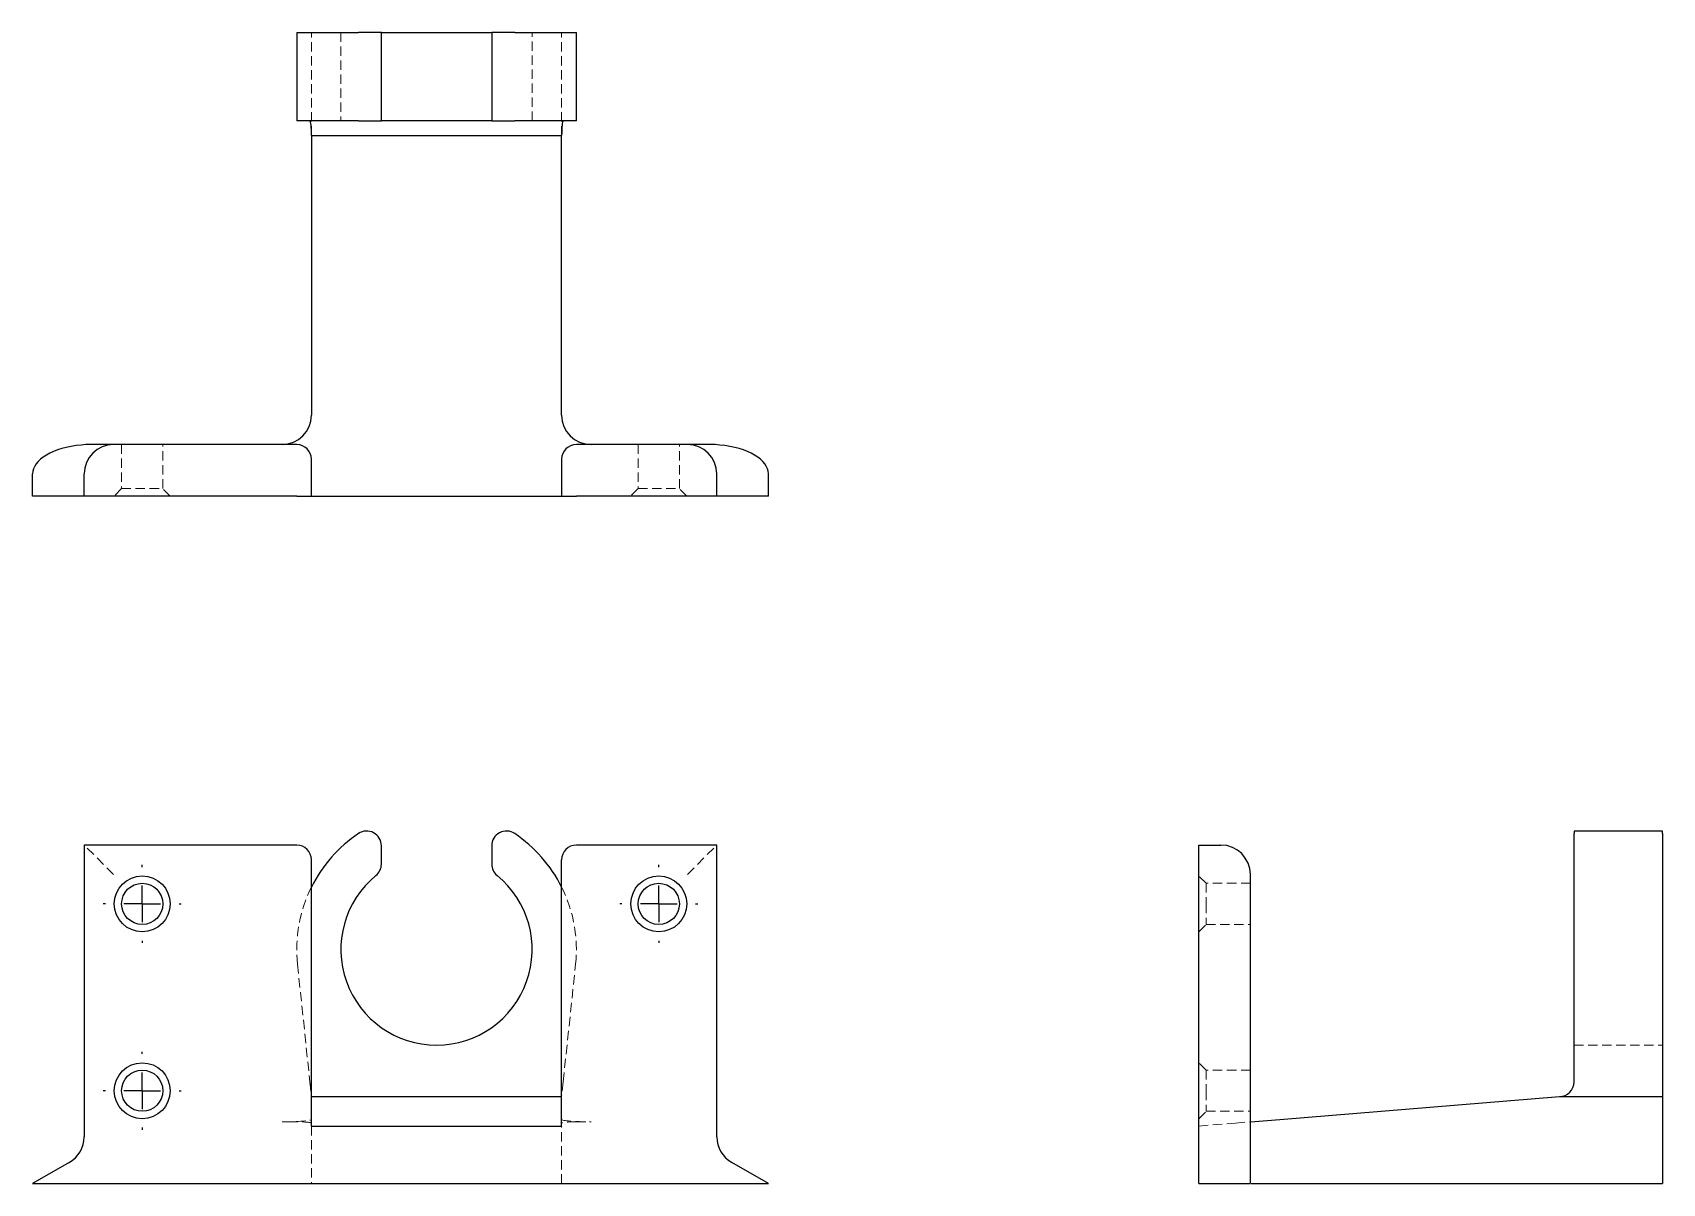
# Model space of a CAD drawing. Header units: millimetres. Extents: x 33 to 254, y 33 to 190.
import ezdxf

# ---------------------------------------------------------------- set-up
doc = ezdxf.new("R2010")
doc.units = ezdxf.units.MM
doc.linetypes.add('HIDDEN', pattern=[1.905, 1.27, -0.635])
doc.layers.add('10', color=7, linetype='Continuous')

# ---------------------------------------------------------------- blocks, each defined once
blk = doc.blocks.new('SW_CENTERMARKSYMBOL_0')
at = {"layer": '10', "color": 0}
for p, q in [((0, 5), (0, 5.3)), ((0, 0), (0, 2.5)), ((-5, 0), (-5.3, 0)), ((0, 0), (-2.5, 0)), ((0, 0), (0, -2.5)), ((0, 0), (2.5, 0)), ((5, 0), (5.3, 0)), ((0, -5), (0, -5.3))]:
    blk.add_line(p, q, dxfattribs=at)
blk = doc.blocks.new('SW_CENTERMARKSYMBOL_1')
at = {"layer": '10', "color": 0}
for p, q in [((0, 5), (0, 5.3)), ((0, 0), (0, 2.5)), ((-5, 0), (-5.3, 0)), ((0, 0), (-2.5, 0)), ((0, 0), (0, -2.5)), ((0, 0), (2.5, 0)), ((5, 0), (5.3, 0)), ((0, -5), (0, -5.3))]:
    blk.add_line(p, q, dxfattribs=at)
blk = doc.blocks.new('SW_CENTERMARKSYMBOL_2')
at = {"layer": '10', "color": 0}
for p, q in [((0, 5), (0, 5.3)), ((0, 0), (0, 2.5)), ((-5, 0), (-5.3, 0)), ((0, 0), (-2.5, 0)), ((0, 0), (0, -2.5)), ((0, 0), (2.5, 0)), ((5, 0), (5.3, 0)), ((0, -5), (0, -5.3))]:
    blk.add_line(p, q, dxfattribs=at)

msp = doc.modelspace()

# ---------------------------------------------------------------- linework, layer by layer
at = {"color": 7, "linetype": 'Continuous', "lineweight": 25}
for p, q in [((68.9, 189.5), (68.9, 177.5)), ((68.9, 189.5), (77.28, 189.5)), ((80.4, 189.5), (77.28, 189.5)), ((80.4, 177.5), (80.4, 189.5)), ((80.4, 189.5), (95.4, 189.5)), ((95.4, 189.5), (95.4, 177.5)), ((98.52, 189.5), (95.4, 189.5)), ((98.52, 189.5), (106.9, 189.5)), ((106.9, 177.5), (106.9, 189.5)), ((77.28, 177.5), (68.9, 177.5)), ((77.28, 177.5), (80.4, 177.5)), ((95.4, 177.5), (80.4, 177.5)), ((95.4, 177.5), (98.52, 177.5)), ((106.9, 177.5), (98.52, 177.5)), ((70.9, 175.5), (104.9, 175.5)), ((70.9, 175.5), (70.9, 137.5)), ((104.9, 137.5), (104.9, 175.5)), ((44, 133.5), (40.9, 133.5)), ((68.9, 133.5), (44, 133.5)), ((122, 133.5), (106.9, 133.5)), ((125.1, 133.5), (122, 133.5)), ((70.9, 129.5), (70.9, 131.5)), ((104.9, 131.5), (104.9, 129.5)), ((33, 126.5), (33, 129.5)), ((40, 126.5), (40, 129.5)), ((70.9, 126.5), (70.9, 129.5)), ((104.9, 129.5), (104.9, 126.5)), ((126, 126.5), (126, 129.5)), ((133, 126.5), (133, 129.5)), ((37.98, 126.5), (33, 126.5)), ((40, 126.5), (37.98, 126.5)), ((68.9, 126.5), (40, 126.5)), ((68.9, 126.5), (70.9, 126.5)), ((70.9, 126.5), (104.9, 126.5)), ((104.9, 126.5), (106.9, 126.5)), ((126, 126.5), (106.9, 126.5)), ((128.02, 126.5), (126, 126.5)), ((133, 126.5), (128.02, 126.5)), ((254.5, 80.95), (242.5, 80.95)), ((242.5, 80.95), (242.5, 80.61)), ((242.5, 62.86), (242.5, 80.61)), ((254.5, 80.61), (254.5, 80.95)), ((254.5, 80.61), (254.5, 62.86)), ((40, 79.05), (40, 39.37)), ((68.9, 79.05), (40, 79.05)), ((80.4, 76.46), (80.4, 78.95)), ((95.4, 78.95), (95.4, 76.46)), ((126, 79.05), (106.9, 79.05)), ((126, 39.37), (126, 79.05)), ((191.5, 79.05), (194.5, 79.05)), ((191.5, 39.37), (191.5, 79.05)), ((70.9, 40.85), (70.9, 77.05)), ((104.9, 40.85), (104.9, 77.05)), ((198.5, 39.37), (198.5, 75.05)), ((242.5, 46.85), (242.5, 62.86)), ((254.5, 62.86), (254.5, 44.85)), ((70.9, 44.85), (104.9, 44.85)), ((202.5, 41.75), (240.5, 44.85)), ((240.5, 44.85), (254.5, 44.85)), ((254.5, 44.85), (254.5, 33.05)), ((70.9, 40.85), (104.9, 40.85)), ((198.5, 41.42), (202.5, 41.75)), ((191.5, 35.9), (191.5, 39.37)), ((198.5, 33.05), (198.5, 39.37)), ((37.98, 35.9), (33, 33.05)), ((133, 33.05), (128.02, 35.9)), ((191.5, 33.05), (191.5, 35.9)), ((33, 33.05), (133, 33.05)), ((191.5, 33.05), (194.5, 33.05)), ((194.5, 33.05), (198.43, 33.05)), ((198.55, 33.05), (202.5, 33.05)), ((202.5, 33.05), (254.5, 33.05))]:
    msp.add_line(p, q, dxfattribs=at)
at = {"color": 7, "linetype": 'HIDDEN', "lineweight": 18}
for p, q in [((70.9, 175.5), (70.9, 189.5)), ((74.9, 189.5), (74.9, 177.5)), ((100.9, 177.5), (100.9, 189.5)), ((104.9, 175.5), (104.9, 189.5)), ((45.1, 133.5), (45.1, 127.5)), ((50.7, 127.5), (50.7, 133.5)), ((115.3, 133.5), (115.3, 127.5)), ((120.9, 127.5), (120.9, 133.5)), ((45.1, 127.5), (44.1, 126.5)), ((45.1, 127.5), (50.7, 127.5)), ((51.7, 126.5), (50.7, 127.5)), ((115.3, 127.5), (114.3, 126.5)), ((115.3, 127.5), (120.9, 127.5)), ((121.9, 126.5), (120.9, 127.5)), ((44, 75.05), (40, 79.05)), ((122, 75.05), (126, 79.05)), ((192.5, 73.85), (191.5, 74.85)), ((192.5, 73.85), (192.5, 71.05)), ((198.5, 73.85), (192.5, 73.85)), ((192.5, 71.05), (192.5, 68.25)), ((191.5, 67.25), (192.5, 68.25)), ((192.5, 68.25), (198.5, 68.25)), ((69, 62.86), (70.69, 46.85)), ((105.11, 46.85), (106.8, 62.86)), ((242.5, 51.85), (254.5, 51.85)), ((192.5, 48.45), (191.5, 49.45)), ((70.69, 46.85), (70.9, 44.85)), ((105.11, 46.85), (104.9, 44.85)), ((192.5, 48.45), (192.5, 45.65)), ((198.5, 48.45), (192.5, 48.45)), ((192.5, 45.65), (192.5, 42.85)), ((191.5, 41.85), (192.5, 42.85)), ((192.5, 42.85), (198.5, 42.85)), ((68.9, 41.42), (66.9, 41.42)), ((70.9, 40.85), (70.9, 33.05)), ((104.9, 33.05), (104.9, 40.85)), ((106.9, 41.42), (108.9, 41.42)), ((191.5, 40.85), (196.5, 41.26)), ((196.5, 41.26), (198.5, 41.42))]:
    msp.add_line(p, q, dxfattribs=at)
at = {"color": 7, "linetype": 'Continuous', "lineweight": 25}
for centre, radius in [((47.9, 71.05), 3.8), ((47.9, 71.05), 2.8), ((118.1, 71.05), 3.8), ((118.1, 71.05), 2.8), ((47.9, 45.65), 3.8), ((47.9, 45.65), 2.8)]:
    msp.add_circle(centre, radius, dxfattribs=at)
for centre, radius, start, end in [((66.9, 137.5), 4, 270, 0), ((108.9, 137.5), 4, 180, 270), ((44, 129.5), 4, 90, 180), ((68.9, 131.5), 2, 0, 90), ((106.9, 131.5), 2, 90, 180), ((122, 129.5), 4, 0, 90), ((87.9, 64.85), 19, 123.9745, 153.4746), ((78.4, 78.95), 2, 0, 123.9745), ((97.4, 78.95), 2, 56.0255, 180), ((87.9, 64.85), 19, 26.5254, 56.0255), ((68.9, 77.05), 2, 0, 90), ((106.9, 77.05), 2, 90, 180), ((194.5, 75.05), 4, 0, 90), ((78.4, 76.46), 2, 309.2965, 0), ((97.4, 76.46), 2, 180, 230.7035), ((87.9, 64.85), 13, 129.2965, 50.7035), ((240.5, 46.85), 2, 270, 0), ((36, 39.37), 4, 299.7449, 0), ((130, 39.37), 4, 180, 240.2551)]:
    msp.add_arc(centre, radius, start, end, dxfattribs=at)
at = {"color": 7, "linetype": 'HIDDEN', "lineweight": 18}
for start, end in [(153.4746, 186.0081), (353.9919, 26.5254)]:
    msp.add_arc((87.9, 64.85), 19, start, end, dxfattribs=at)
at = {"color": 7, "linetype": 'Continuous', "lineweight": 25}
for centre, major_axis, ratio, start_param, end_param in [((70.69, 175.5), (0, 2), 0.105247, 4.712389, 6.283185), ((105.11, 175.5), (0, 2), 0.105247, 0, 1.570796), ((41.06, 129.5), (-8.06, 0), 0.496139, 4.893235, 6.283185), ((124.94, 129.5), (8.06, 0), 0.496139, 0, 1.38995)]:
    msp.add_ellipse(centre, major_axis=major_axis, ratio=ratio, start_param=start_param, end_param=end_param, dxfattribs=at)
at = {"color": 7, "linetype": 'HIDDEN', "lineweight": 18}
for centre, major_axis, start_param, end_param in [((66.9, 41.75), (4, 0), 4.712389, 6.283185), ((68.9, 41.26), (2, 0), 0, 1.570796), ((108.9, 41.75), (4, 0), 3.141593, 4.712389), ((106.9, 41.26), (2, 0), 1.570796, 3.141593)]:
    msp.add_ellipse(centre, major_axis=major_axis, ratio=0.081633, start_param=start_param, end_param=end_param, dxfattribs=at)
at = {"color": 7, "linetype": 'Continuous', "lineweight": 25}
for points in [[(40.9, 133.5), (40.47, 133.5), (40.04, 133.47), (39.61, 133.43)], [(126.39, 133.43), (125.96, 133.47), (125.53, 133.5), (125.1, 133.5)]]:
    msp.add_open_spline(points, degree=3, dxfattribs=at)

# ---------------------------------------------------------------- block references
at = {"layer": '10'}
for name, p in [('SW_CENTERMARKSYMBOL_1', (47.9, 71.05)), ('SW_CENTERMARKSYMBOL_2', (118.1, 71.05)), ('SW_CENTERMARKSYMBOL_0', (47.9, 45.65))]:
    msp.add_blockref(name, p, dxfattribs=at)

doc.saveas('drawing.dxf')
